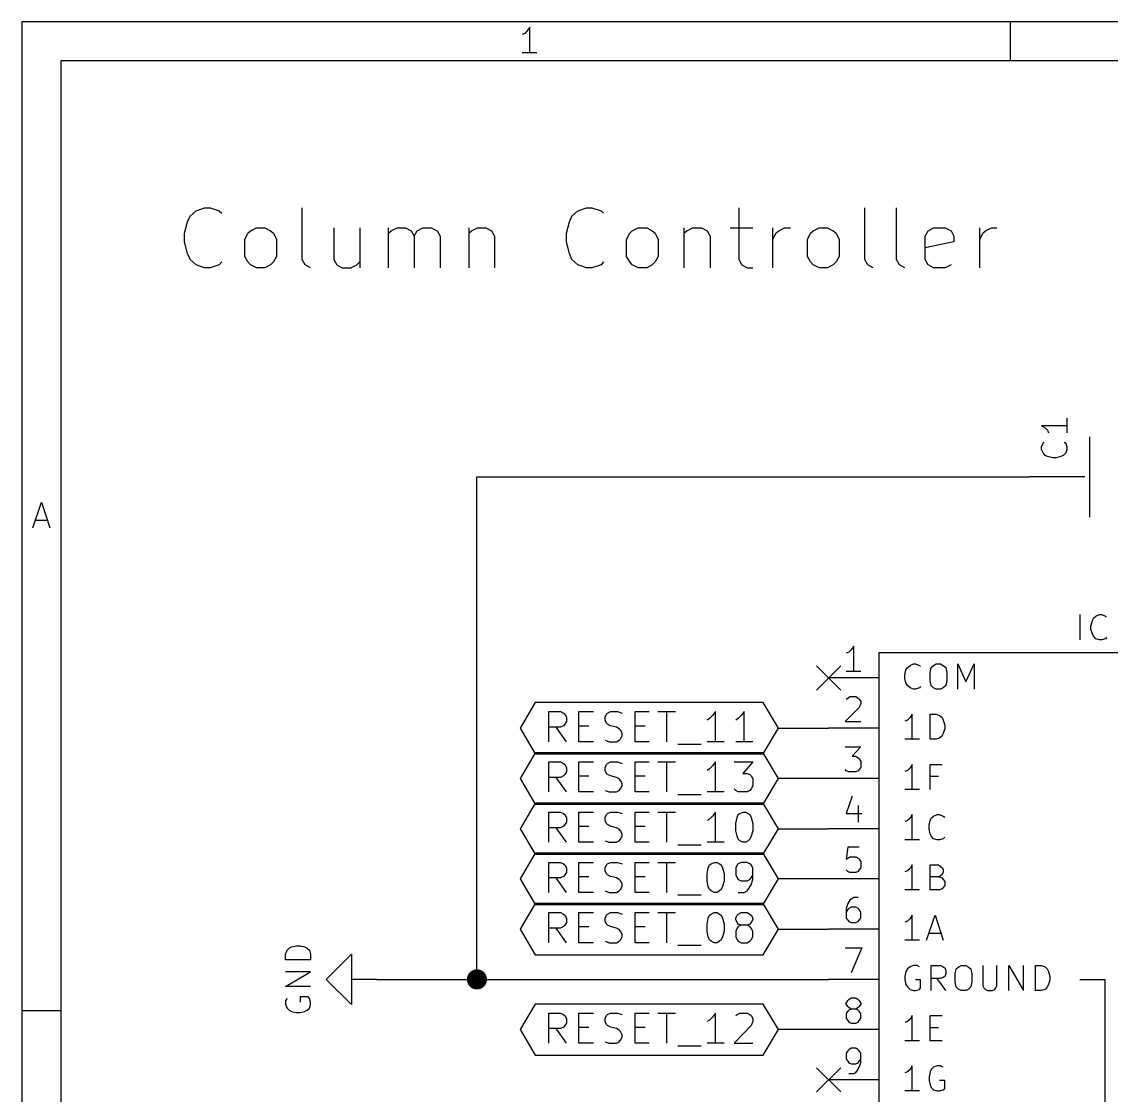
# Model space of a CAD drawing. Extents: x 10 to 287, y -200 to -10.
# Drawn here: x 10 to 65.1, y -64.3 to -10 of the extents above; entities that cross this region are included whole.
import ezdxf

# ---------------------------------------------------------------- set-up
doc = ezdxf.new("R2010")
doc.units = 0
doc.header["$MEASUREMENT"] = 0
for name, color, linetype in [('BLUE2', 5, 'CONTINUOUS'), ('BLUE3', 171, 'CONTINUOUS'), ('CYAN2', 4, 'CONTINUOUS'), ('GREEN2', 3, 'CONTINUOUS'), ('LYELLOW', 51, 'CONTINUOUS'), ('RED2', 1, 'CONTINUOUS')]:
    doc.layers.add(name, color=color, linetype=linetype)

msp = doc.modelspace()

# ---------------------------------------------------------------- linework, layer by layer
at = {"layer": 'BLUE2', "linetype": 'CONTINUOUS'}
for p, q in [((50.1904, -42.5704), (51.4096, -43.7896)), ((51.4096, -42.5704), (50.1904, -43.7896)), ((50.1904, -62.8904), (51.4096, -64.1096)), ((51.4096, -62.8904), (50.1904, -64.1096))]:
    msp.add_line(p, q, dxfattribs=at)
at = {"layer": 'BLUE3', "linetype": 'CONTINUOUS'}
for p, q in [((18.5166, -19.8374), (18.8214, -19.558)), ((18.8214, -19.558), (19.2532, -19.4056)), ((19.2532, -19.4056), (19.5326, -19.4056)), ((19.5326, -19.4056), (19.9898, -19.558)), ((19.9898, -19.558), (20.1168, -19.685)), ((24.1808, -22.0218), (24.1808, -19.4056)), ((37.8206, -19.8374), (38.1254, -19.558)), ((38.1254, -19.558), (38.5572, -19.4056)), ((38.5572, -19.4056), (38.8366, -19.4056)), ((38.8366, -19.4056), (39.2938, -19.558)), ((39.2938, -19.558), (39.4208, -19.685)), ((46.2534, -19.4056), (46.2534, -22.0218)), ((52.6288, -22.0218), (52.6288, -19.4056)), ((54.229, -22.0218), (54.229, -19.4056)), ((18.2372, -20.701), (18.3896, -20.1168)), ((18.3896, -20.1168), (18.5166, -19.8374)), ((37.5412, -20.701), (37.6936, -20.1168)), ((37.6936, -20.1168), (37.8206, -19.8374)), ((18.2372, -21.1328), (18.2372, -20.701)), ((21.2852, -21.0058), (21.4376, -20.701)), ((21.4376, -20.701), (21.5646, -20.574)), ((21.5646, -20.574), (21.8694, -20.4216)), ((21.8694, -20.4216), (22.3012, -20.4216)), ((22.3012, -20.4216), (22.5806, -20.574)), ((22.5806, -20.574), (22.733, -20.701)), ((22.733, -20.701), (22.8854, -21.0058)), ((25.781, -20.4216), (25.781, -22.0218)), ((27.1018, -20.4216), (27.1018, -22.4536)), ((28.5496, -22.4536), (28.5496, -20.4216)), ((28.5496, -20.701), (28.6766, -20.574)), ((28.6766, -20.574), (28.9814, -20.4216)), ((28.9814, -20.4216), (29.4132, -20.4216)), ((29.4132, -20.4216), (29.6926, -20.574)), ((29.6926, -20.574), (29.845, -20.8534)), ((29.845, -20.8534), (29.9974, -20.574)), ((29.845, -20.8534), (29.845, -22.4536)), ((29.9974, -20.574), (30.2768, -20.4216)), ((30.2768, -20.4216), (30.7086, -20.4216)), ((30.7086, -20.4216), (31.0134, -20.574)), ((31.0134, -20.574), (31.1658, -20.8534)), ((31.1658, -20.8534), (31.1658, -22.4536)), ((32.6136, -20.4216), (32.6136, -22.4536)), ((32.6136, -20.701), (32.7406, -20.574)), ((32.7406, -20.574), (33.0454, -20.4216)), ((33.0454, -20.4216), (33.4772, -20.4216)), ((33.4772, -20.4216), (33.7566, -20.574)), ((33.7566, -20.574), (33.909, -20.8534)), ((33.909, -20.8534), (33.909, -22.4536)), ((37.5412, -21.1328), (37.5412, -20.701)), ((40.5892, -21.0058), (40.7416, -20.701)), ((40.7416, -20.701), (40.8686, -20.574)), ((40.8686, -20.574), (41.1734, -20.4216)), ((41.1734, -20.4216), (41.6052, -20.4216)), ((41.6052, -20.4216), (41.8846, -20.574)), ((41.8846, -20.574), (42.037, -20.701)), ((42.037, -20.701), (42.1894, -21.0058)), ((43.4848, -20.4216), (43.4848, -22.4536)), ((43.4848, -20.701), (43.6372, -20.574)), ((43.6372, -20.574), (43.9166, -20.4216)), ((43.9166, -20.4216), (44.3738, -20.4216)), ((44.3738, -20.4216), (44.6532, -20.574)), ((44.6532, -20.574), (44.8056, -20.8534)), ((44.8056, -20.8534), (44.8056, -22.4536)), ((45.8216, -20.4216), (46.9646, -20.4216)), ((47.9806, -22.4536), (47.9806, -20.4216)), ((47.9806, -21.0058), (48.133, -20.701)), ((48.133, -20.701), (48.2854, -20.574)), ((48.2854, -20.574), (48.5648, -20.4216)), ((48.5648, -20.4216), (48.8696, -20.4216)), ((49.7332, -21.0058), (49.8856, -20.701)), ((49.8856, -20.701), (50.0126, -20.574)), ((50.0126, -20.574), (50.3174, -20.4216)), ((50.3174, -20.4216), (50.7492, -20.4216)), ((50.7492, -20.4216), (51.0286, -20.574)), ((51.0286, -20.574), (51.181, -20.701)), ((51.181, -20.701), (51.3334, -21.0058)), ((55.6768, -20.8534), (55.8292, -20.574)), ((55.6768, -22.0218), (55.6768, -20.8534)), ((55.8292, -20.574), (56.1086, -20.4216)), ((56.1086, -20.4216), (56.6928, -20.4216)), ((56.6928, -20.4216), (56.9976, -20.574)), ((56.9976, -20.574), (57.1246, -20.8534)), ((57.1246, -20.8534), (57.1246, -21.1328)), ((58.4454, -22.4536), (58.4454, -20.4216)), ((58.4454, -21.0058), (58.5978, -20.701)), ((58.5978, -20.701), (58.7248, -20.574)), ((58.7248, -20.574), (59.0296, -20.4216)), ((59.0296, -20.4216), (59.309, -20.4216)), ((18.3896, -21.717), (18.2372, -21.1328)), ((21.2852, -21.8694), (21.2852, -21.0058)), ((22.8854, -21.0058), (22.8854, -21.8694)), ((37.6936, -21.717), (37.5412, -21.1328)), ((40.5892, -21.8694), (40.5892, -21.0058)), ((42.1894, -21.0058), (42.1894, -21.8694)), ((49.7332, -21.8694), (49.7332, -21.0058)), ((51.3334, -21.0058), (51.3334, -21.8694)), ((57.1246, -21.1328), (55.6768, -21.4376)), ((18.5166, -22.0218), (18.3896, -21.717)), ((18.8214, -22.3012), (18.5166, -22.0218)), ((21.4376, -22.1488), (21.2852, -21.8694)), ((22.8854, -21.8694), (22.733, -22.1488)), ((24.3332, -22.3012), (24.1808, -22.0218)), ((25.781, -22.0218), (25.9334, -22.3012)), ((37.8206, -22.0218), (37.6936, -21.717)), ((38.1254, -22.3012), (37.8206, -22.0218)), ((40.7416, -22.1488), (40.5892, -21.8694)), ((42.1894, -21.8694), (42.037, -22.1488)), ((46.2534, -22.0218), (46.4058, -22.3012)), ((49.8856, -22.1488), (49.7332, -21.8694)), ((51.3334, -21.8694), (51.181, -22.1488)), ((52.7812, -22.3012), (52.6288, -22.0218)), ((54.3814, -22.3012), (54.229, -22.0218)), ((55.8292, -22.3012), (55.6768, -22.0218)), ((19.2532, -22.4536), (18.8214, -22.3012)), ((19.5326, -22.4536), (19.2532, -22.4536)), ((19.9898, -22.3012), (19.5326, -22.4536)), ((20.1168, -22.1488), (19.9898, -22.3012)), ((21.5646, -22.3012), (21.4376, -22.1488)), ((21.8694, -22.4536), (21.5646, -22.3012)), ((22.3012, -22.4536), (21.8694, -22.4536)), ((22.5806, -22.3012), (22.3012, -22.4536)), ((22.733, -22.1488), (22.5806, -22.3012)), ((24.6126, -22.4536), (24.3332, -22.3012)), ((25.9334, -22.3012), (26.2128, -22.4536)), ((26.2128, -22.4536), (26.6446, -22.4536)), ((26.6446, -22.4536), (26.9494, -22.3012)), ((26.9494, -22.3012), (27.1018, -22.1488)), ((38.5572, -22.4536), (38.1254, -22.3012)), ((38.8366, -22.4536), (38.5572, -22.4536)), ((39.2938, -22.3012), (38.8366, -22.4536)), ((39.4208, -22.1488), (39.2938, -22.3012)), ((40.8686, -22.3012), (40.7416, -22.1488)), ((41.1734, -22.4536), (40.8686, -22.3012)), ((41.6052, -22.4536), (41.1734, -22.4536)), ((41.8846, -22.3012), (41.6052, -22.4536)), ((42.037, -22.1488), (41.8846, -22.3012)), ((46.4058, -22.3012), (46.6852, -22.4536)), ((46.6852, -22.4536), (46.9646, -22.4536)), ((50.0126, -22.3012), (49.8856, -22.1488)), ((50.3174, -22.4536), (50.0126, -22.3012)), ((50.7492, -22.4536), (50.3174, -22.4536)), ((51.0286, -22.3012), (50.7492, -22.4536)), ((51.181, -22.1488), (51.0286, -22.3012)), ((53.0606, -22.4536), (52.7812, -22.3012)), ((54.6608, -22.4536), (54.3814, -22.3012)), ((56.1086, -22.4536), (55.8292, -22.3012)), ((56.6928, -22.4536), (56.1086, -22.4536)), ((56.9976, -22.3012), (56.6928, -22.4536))]:
    msp.add_line(p, q, dxfattribs=at)
at = {"layer": 'CYAN2', "linetype": 'CONTINUOUS'}
for p, q in [((62.8396, -30.0482), (62.8396, -30.7848)), ((62.8396, -30.4292), (61.5696, -30.4292)), ((61.5696, -30.4292), (61.7474, -30.5308)), ((61.7474, -30.5308), (61.8744, -30.6578)), ((61.8744, -30.6578), (61.9252, -30.7848)), ((61.5696, -31.496), (61.6458, -31.3182)), ((61.6458, -31.3182), (61.6966, -31.2674)), ((62.7126, -31.2674), (62.7888, -31.3182)), ((62.7888, -31.3182), (62.8396, -31.496)), ((61.5696, -31.623), (61.5696, -31.496)), ((61.6458, -31.8008), (61.5696, -31.623)), ((61.7474, -31.9278), (61.6458, -31.8008)), ((61.8744, -31.9786), (61.7474, -31.9278)), ((62.6618, -31.9278), (62.5348, -31.9786)), ((62.7888, -31.8008), (62.6618, -31.9278)), ((62.8396, -31.623), (62.7888, -31.8008)), ((62.8396, -31.496), (62.8396, -31.623)), ((62.1284, -32.0548), (61.8744, -31.9786)), ((62.3062, -32.0548), (62.1284, -32.0548)), ((62.5348, -31.9786), (62.3062, -32.0548)), ((63.5254, -41.2496), (63.5254, -39.9796)), ((64.135, -40.2844), (64.1858, -40.1574)), ((64.1858, -40.1574), (64.3128, -40.0558)), ((64.3128, -40.0558), (64.4906, -39.9796)), ((64.4906, -39.9796), (64.6176, -39.9796)), ((64.6176, -39.9796), (64.7954, -40.0558)), ((64.7954, -40.0558), (64.8462, -40.1066)), ((64.0588, -40.5384), (64.135, -40.2844)), ((64.0588, -40.7162), (64.0588, -40.5384)), ((64.135, -40.9448), (64.0588, -40.7162)), ((64.1858, -41.0718), (64.135, -40.9448)), ((64.3128, -41.1988), (64.1858, -41.0718)), ((64.4906, -41.2496), (64.3128, -41.1988)), ((64.6176, -41.2496), (64.4906, -41.2496)), ((64.7954, -41.1988), (64.6176, -41.2496)), ((64.8462, -41.1226), (64.7954, -41.1988)), ((54.6608, -43.0276), (54.7116, -42.7736)), ((54.7116, -42.7736), (54.7878, -42.6466)), ((54.7878, -42.6466), (54.9148, -42.545)), ((54.9148, -42.545), (55.0926, -42.4688)), ((55.0926, -42.4688), (55.1942, -42.4688)), ((55.1942, -42.4688), (55.3974, -42.545)), ((55.3974, -42.545), (55.4482, -42.5958)), ((55.9308, -42.9006), (55.9816, -42.6466)), ((55.9308, -43.307), (55.9308, -42.9006)), ((55.9816, -42.6466), (56.1086, -42.545)), ((56.1086, -42.545), (56.2356, -42.4688)), ((56.2356, -42.4688), (56.4642, -42.4688)), ((56.4642, -42.4688), (56.5912, -42.545)), ((56.5912, -42.545), (56.7182, -42.6466)), ((56.7182, -42.6466), (56.769, -42.9006)), ((56.769, -42.9006), (56.769, -43.307)), ((57.3278, -43.7388), (57.3278, -42.4688)), ((57.3278, -42.4688), (57.7342, -43.3832)), ((57.7342, -43.3832), (58.166, -42.4688)), ((58.166, -42.4688), (58.166, -43.7388)), ((54.6608, -43.2054), (54.6608, -43.0276)), ((54.7116, -43.434), (54.6608, -43.2054)), ((54.7878, -43.561), (54.7116, -43.434)), ((55.9816, -43.561), (55.9308, -43.307)), ((56.769, -43.307), (56.7182, -43.561)), ((54.9148, -43.688), (54.7878, -43.561)), ((55.0926, -43.7388), (54.9148, -43.688)), ((55.1942, -43.7388), (55.0926, -43.7388)), ((55.3974, -43.688), (55.1942, -43.7388)), ((55.4482, -43.6118), (55.3974, -43.688)), ((56.1086, -43.688), (55.9816, -43.561)), ((56.2356, -43.7388), (56.1086, -43.688)), ((56.4642, -43.7388), (56.2356, -43.7388)), ((56.5912, -43.688), (56.4642, -43.7388)), ((56.7182, -43.561), (56.5912, -43.688)), ((55.0164, -45.0088), (54.9148, -45.1866)), ((55.0164, -46.2788), (55.0164, -45.0088)), ((55.9308, -46.2788), (55.9308, -45.0088)), ((55.9308, -45.0088), (56.2356, -45.0088)), ((56.2356, -45.0088), (56.4134, -45.085)), ((56.4134, -45.085), (56.5404, -45.1866)), ((54.7878, -45.3136), (54.6608, -45.3644)), ((54.9148, -45.1866), (54.7878, -45.3136)), ((56.5404, -45.1866), (56.5912, -45.3136)), ((56.5912, -45.3136), (56.6674, -45.5676)), ((56.6674, -45.5676), (56.6674, -45.7454)), ((56.4134, -46.228), (56.2356, -46.2788)), ((56.5404, -46.101), (56.4134, -46.228)), ((56.5912, -45.974), (56.5404, -46.101)), ((56.6674, -45.7454), (56.5912, -45.974)), ((55.3974, -46.2788), (54.6608, -46.2788)), ((56.2356, -46.2788), (55.9308, -46.2788)), ((54.7878, -47.8536), (54.6608, -47.9044)), ((54.9148, -47.7266), (54.7878, -47.8536)), ((55.0164, -47.5488), (54.9148, -47.7266)), ((55.0164, -48.8188), (55.0164, -47.5488)), ((55.9308, -48.8188), (55.9308, -47.5488)), ((55.9308, -47.5488), (56.5404, -47.5488)), ((56.3626, -48.1584), (55.9308, -48.1584)), ((55.3974, -48.8188), (54.6608, -48.8188)), ((55.0164, -50.0888), (54.9148, -50.2666)), ((55.0164, -51.3588), (55.0164, -50.0888)), ((56.1086, -50.165), (56.2864, -50.0888)), ((56.2864, -50.0888), (56.4134, -50.0888)), ((56.4134, -50.0888), (56.5912, -50.165)), ((54.7878, -50.3936), (54.6608, -50.4444)), ((54.9148, -50.2666), (54.7878, -50.3936)), ((55.88, -50.6476), (55.9308, -50.3936)), ((55.88, -50.8254), (55.88, -50.6476)), ((55.9308, -50.3936), (55.9816, -50.2666)), ((55.9816, -50.2666), (56.1086, -50.165)), ((56.5912, -50.165), (56.6674, -50.2158)), ((55.9308, -51.054), (55.88, -50.8254)), ((55.9816, -51.181), (55.9308, -51.054)), ((56.1086, -51.308), (55.9816, -51.181)), ((55.3974, -51.3588), (54.6608, -51.3588)), ((56.2864, -51.3588), (56.1086, -51.308)), ((56.4134, -51.3588), (56.2864, -51.3588)), ((56.5912, -51.308), (56.4134, -51.3588)), ((56.6674, -51.2318), (56.5912, -51.308)), ((54.9148, -52.8066), (54.7878, -52.9336)), ((55.0164, -52.6288), (54.9148, -52.8066)), ((55.0164, -53.8988), (55.0164, -52.6288)), ((55.9308, -53.8988), (55.9308, -52.6288)), ((55.9308, -52.6288), (56.3626, -52.6288)), ((56.3626, -52.6288), (56.4642, -52.705)), ((56.4642, -52.705), (56.5404, -52.7558)), ((56.5404, -52.7558), (56.5912, -52.8828)), ((54.7878, -52.9336), (54.6608, -52.9844)), ((56.3626, -53.2384), (55.9308, -53.2384)), ((56.4642, -53.1876), (56.3626, -53.2384)), ((56.3626, -53.2384), (56.5404, -53.2892)), ((56.5404, -53.1114), (56.4642, -53.1876)), ((56.5912, -52.9844), (56.5404, -53.1114)), ((56.5404, -53.2892), (56.5912, -53.3654)), ((56.5912, -52.8828), (56.5912, -52.9844)), ((56.5912, -53.3654), (56.6674, -53.467)), ((55.3974, -53.8988), (54.6608, -53.8988)), ((56.4134, -53.8988), (55.9308, -53.8988)), ((56.5404, -53.848), (56.4134, -53.8988)), ((56.5912, -53.7718), (56.5404, -53.848)), ((56.6674, -53.6702), (56.5912, -53.7718)), ((56.6674, -53.467), (56.6674, -53.6702)), ((54.7878, -55.4736), (54.6608, -55.5244)), ((54.9148, -55.3466), (54.7878, -55.4736)), ((55.0164, -55.1688), (54.9148, -55.3466)), ((55.0164, -56.4388), (55.0164, -55.1688)), ((55.753, -56.4388), (56.1848, -55.1688)), ((56.1848, -55.1688), (56.5912, -56.4388)), ((55.88, -56.0832), (56.4642, -56.0832)), ((23.6474, -56.769), (23.9014, -56.7182)), ((23.9014, -56.7182), (24.0792, -56.7182)), ((24.0792, -56.7182), (24.3078, -56.769)), ((55.3974, -56.4388), (54.6608, -56.4388)), ((23.3426, -57.15), (23.4188, -56.9468)), ((23.3426, -57.4294), (23.3426, -57.15)), ((23.4188, -56.9468), (23.5204, -56.8452)), ((23.5204, -56.8452), (23.6474, -56.769)), ((24.3078, -56.769), (24.4348, -56.8452)), ((24.4348, -56.8452), (24.5618, -56.9468)), ((24.5618, -56.9468), (24.6126, -57.15)), ((24.6126, -57.15), (24.6126, -57.4294)), ((24.6126, -57.4294), (23.3426, -57.4294)), ((54.9148, -57.785), (54.7878, -57.8866)), ((55.0926, -57.7088), (54.9148, -57.785)), ((55.2704, -57.7088), (55.0926, -57.7088)), ((55.3974, -57.785), (55.2704, -57.7088)), ((55.9816, -58.9788), (55.9816, -57.7088)), ((55.9816, -57.7088), (56.4642, -57.7088)), ((56.4642, -57.7088), (56.5912, -57.785)), ((56.5912, -57.785), (56.6674, -57.8358)), ((57.2516, -57.8866), (57.3786, -57.785)), ((57.3786, -57.785), (57.5056, -57.7088)), ((57.5056, -57.7088), (57.7342, -57.7088)), ((57.7342, -57.7088), (57.8612, -57.785)), ((57.8612, -57.785), (57.9882, -57.8866)), ((58.5978, -57.7088), (58.5978, -58.7502)), ((59.309, -58.7502), (59.309, -57.7088)), ((59.9186, -58.9788), (59.9186, -57.7088)), ((59.9186, -57.7088), (60.6552, -58.9788)), ((60.6552, -58.9788), (60.6552, -57.7088)), ((61.2648, -58.9788), (61.2648, -57.7088)), ((61.2648, -57.7088), (61.5442, -57.7088)), ((61.5442, -57.7088), (61.7474, -57.785)), ((61.7474, -57.785), (61.849, -57.8866)), ((23.3426, -58.7756), (24.6126, -58.039)), ((24.6126, -58.039), (23.3426, -58.039)), ((54.7116, -58.0136), (54.6608, -58.2676)), ((54.6608, -58.2676), (54.6608, -58.4454)), ((54.7878, -57.8866), (54.7116, -58.0136)), ((56.4642, -58.3692), (55.9816, -58.3692)), ((56.7182, -58.9788), (56.2864, -58.3692)), ((56.5912, -58.3184), (56.4642, -58.3692)), ((56.6674, -58.2676), (56.5912, -58.3184)), ((56.6674, -57.8358), (56.7182, -57.9628)), ((56.7182, -58.1406), (56.6674, -58.2676)), ((56.7182, -57.9628), (56.7182, -58.1406)), ((57.2008, -58.1406), (57.2516, -57.8866)), ((57.2008, -58.547), (57.2008, -58.1406)), ((57.9882, -57.8866), (58.039, -58.1406)), ((58.039, -58.1406), (58.039, -58.547)), ((61.849, -57.8866), (61.9252, -58.0136)), ((61.9252, -58.0136), (61.976, -58.2676)), ((61.976, -58.2676), (61.976, -58.4454)), ((24.6126, -58.7756), (23.3426, -58.7756)), ((54.6608, -58.4454), (54.7116, -58.674)), ((54.7116, -58.674), (54.7878, -58.801)), ((54.7878, -58.801), (54.9148, -58.928)), ((54.9148, -58.928), (55.0926, -58.9788)), ((55.4482, -58.4454), (55.1942, -58.4454)), ((55.1942, -58.9788), (55.3974, -58.928)), ((55.3974, -58.928), (55.4482, -58.8518)), ((55.4482, -58.8518), (55.4482, -58.4454)), ((57.2516, -58.801), (57.2008, -58.547)), ((57.3786, -58.928), (57.2516, -58.801)), ((57.5056, -58.9788), (57.3786, -58.928)), ((57.8612, -58.928), (57.7342, -58.9788)), ((57.9882, -58.801), (57.8612, -58.928)), ((58.039, -58.547), (57.9882, -58.801)), ((58.5978, -58.7502), (58.6486, -58.8518)), ((58.6486, -58.8518), (58.7248, -58.928)), ((58.7248, -58.928), (58.8264, -58.9788)), ((59.0804, -58.9788), (59.2074, -58.928)), ((59.2074, -58.928), (59.2582, -58.8518)), ((59.2582, -58.8518), (59.309, -58.7502)), ((61.7474, -58.928), (61.5442, -58.9788)), ((61.849, -58.801), (61.7474, -58.928)), ((61.9252, -58.674), (61.849, -58.801)), ((61.976, -58.4454), (61.9252, -58.674)), ((23.4188, -59.3852), (23.3426, -59.4868)), ((24.4856, -59.309), (24.0792, -59.309)), ((24.0792, -59.309), (24.0792, -59.563)), ((24.5618, -59.3852), (24.4856, -59.309)), ((24.6126, -59.563), (24.5618, -59.3852)), ((55.0926, -58.9788), (55.1942, -58.9788)), ((57.7342, -58.9788), (57.5056, -58.9788)), ((58.8264, -58.9788), (59.0804, -58.9788)), ((61.5442, -58.9788), (61.2648, -58.9788)), ((23.3426, -59.4868), (23.3426, -59.69)), ((23.3426, -59.69), (23.4188, -59.8678)), ((23.4188, -59.8678), (23.5204, -59.9694)), ((23.5204, -59.9694), (23.6474, -60.0456)), ((24.3078, -60.0456), (24.4348, -59.9694)), ((24.4348, -59.9694), (24.5618, -59.8678)), ((24.5618, -59.8678), (24.6126, -59.69)), ((24.6126, -59.69), (24.6126, -59.563)), ((23.6474, -60.0456), (23.9014, -60.0964)), ((23.9014, -60.0964), (24.0792, -60.0964)), ((24.0792, -60.0964), (24.3078, -60.0456)), ((54.7878, -60.5536), (54.6608, -60.6044)), ((54.9148, -60.4266), (54.7878, -60.5536)), ((55.0164, -60.2488), (54.9148, -60.4266)), ((55.0164, -61.5188), (55.0164, -60.2488)), ((55.9308, -61.5188), (55.9308, -60.2488)), ((55.9308, -60.2488), (56.5404, -60.2488)), ((55.9308, -60.8584), (56.3626, -60.8584)), ((55.3974, -61.5188), (54.6608, -61.5188)), ((56.5404, -61.5188), (55.9308, -61.5188)), ((55.0164, -62.7888), (54.9148, -62.9666)), ((55.0164, -64.0588), (55.0164, -62.7888)), ((56.2864, -62.7888), (56.1086, -62.865)), ((56.4642, -62.7888), (56.2864, -62.7888)), ((56.5912, -62.865), (56.4642, -62.7888)), ((54.7878, -63.0936), (54.6608, -63.1444)), ((54.9148, -62.9666), (54.7878, -63.0936)), ((55.9308, -63.0936), (55.88, -63.3476)), ((55.9816, -62.9666), (55.9308, -63.0936)), ((56.1086, -62.865), (55.9816, -62.9666)), ((55.88, -63.3476), (55.88, -63.5254)), ((55.88, -63.5254), (55.9308, -63.754)), ((55.9308, -63.754), (55.9816, -63.881)), ((55.9816, -63.881), (56.1086, -64.008)), ((56.6674, -63.5254), (56.4134, -63.5254)), ((56.6674, -63.9318), (56.6674, -63.5254)), ((55.3974, -64.0588), (54.6608, -64.0588)), ((56.1086, -64.008), (56.2864, -64.0588)), ((56.2864, -64.0588), (56.4134, -64.0588)), ((56.4134, -64.0588), (56.5912, -64.008)), ((56.5912, -64.008), (56.6674, -63.9318))]:
    msp.add_line(p, q, dxfattribs=at)
at = {"layer": 'GREEN2', "linetype": 'CONTINUOUS'}
for p, q in [((33.02, -58.42), (33.02, -33.02)), ((33.02, -33.02), (60.96, -33.02)), ((48.26, -45.72), (50.8, -45.72)), ((50.8, -48.26), (48.26, -48.26)), ((48.26, -50.8), (50.8, -50.8)), ((50.8, -53.34), (48.26, -53.34)), ((48.26, -55.88), (50.8, -55.88)), ((27.94, -58.42), (33.02, -58.42)), ((33.02, -58.42), (50.8, -58.42)), ((50.8, -60.96), (48.26, -60.96))]:
    msp.add_line(p, q, dxfattribs=at)
at = {"layer": 'GREEN2', "const_width": 0.508}
msp.add_lwpolyline([(32.766, -58.42, 1), (33.274, -58.42, 1)], format="xyb", close=True, dxfattribs=at)
at = {"layer": 'LYELLOW', "linetype": 'CONTINUOUS'}
for p, q in [((53.34, -41.91), (53.34, -92.71)), ((76.2, -41.91), (53.34, -41.91))]:
    msp.add_line(p, q, dxfattribs=at)
at = {"layer": 'RED2', "linetype": 'CONTINUOUS'}
for p, q in [((10.0076, -10.0076), (10.0076, -200)), ((286.995, -10.0076), (10.0076, -10.0076)), ((35.56, -10.4648), (35.433, -10.5918)), ((35.687, -10.287), (35.56, -10.4648)), ((35.687, -11.5824), (35.687, -10.287)), ((59.9948, -11.9888), (59.9948, -10.0076)), ((35.433, -10.5918), (35.306, -10.6426)), ((11.9888, -11.9888), (11.9888, -198.018)), ((285.013, -11.9888), (11.9888, -11.9888)), ((36.0426, -11.5824), (35.306, -11.5824)), ((64.008, -35.052), (64.008, -30.988)), ((63.754, -33.02), (60.96, -33.02)), ((10.5664, -35.5854), (10.9982, -34.29)), ((10.9982, -34.29), (11.43, -35.5854)), ((10.668, -35.2044), (11.303, -35.2044)), ((51.943, -41.7576), (51.816, -41.8846)), ((52.07, -41.5798), (51.943, -41.7576)), ((52.07, -42.8498), (52.07, -41.5798)), ((51.816, -41.8846), (51.689, -41.9354)), ((53.34, -41.91), (53.34, -92.71)), ((76.2, -41.91), (53.34, -41.91)), ((52.4256, -42.8498), (51.689, -42.8498)), ((53.34, -43.18), (50.8, -43.18)), ((35.9664, -44.4246), (35.2044, -45.72)), ((47.498, -44.4246), (35.9664, -44.4246)), ((48.26, -45.72), (47.498, -44.4246)), ((51.689, -44.2468), (51.7652, -44.196)), ((51.7652, -44.196), (51.8668, -44.1198)), ((51.8668, -44.1198), (52.1716, -44.1198)), ((52.1716, -44.1198), (52.2986, -44.196)), ((52.2986, -44.196), (52.3494, -44.2468)), ((52.3494, -44.2468), (52.4256, -44.3738)), ((52.4256, -44.4754), (52.3494, -44.6786)), ((52.4256, -44.3738), (52.4256, -44.4754)), ((36.6522, -46.4058), (36.6522, -44.8818)), ((36.6522, -44.8818), (37.2364, -44.8818)), ((37.2364, -44.8818), (37.3888, -44.958)), ((37.3888, -44.958), (37.465, -45.0088)), ((37.465, -45.0088), (37.5412, -45.1612)), ((37.5412, -45.1612), (37.5412, -45.3898)), ((38.1762, -46.4058), (38.1762, -44.8818)), ((38.1762, -44.8818), (38.9128, -44.8818)), ((39.497, -45.1612), (39.5732, -45.0088)), ((39.497, -45.3136), (39.497, -45.1612)), ((39.5732, -45.0088), (39.624, -44.958)), ((39.624, -44.958), (39.7764, -44.8818)), ((39.7764, -44.8818), (40.132, -44.8818)), ((40.132, -44.8818), (40.3606, -44.958)), ((41.021, -46.4058), (41.021, -44.8818)), ((41.021, -44.8818), (41.7322, -44.8818)), ((42.164, -44.8818), (43.053, -44.8818)), ((42.6212, -46.4058), (42.6212, -44.8818)), ((44.9326, -45.085), (44.7802, -45.2374)), ((45.085, -44.8818), (44.9326, -45.085)), ((45.085, -46.4058), (45.085, -44.8818)), ((46.3804, -45.085), (46.228, -45.2374)), ((46.5328, -44.8818), (46.3804, -45.085)), ((46.5328, -46.4058), (46.5328, -44.8818)), ((52.3494, -44.6786), (51.6382, -45.3898)), ((37.2364, -45.6692), (36.6522, -45.6692)), ((37.5412, -46.4058), (37.0332, -45.6692)), ((37.3888, -45.593), (37.2364, -45.6692)), ((37.465, -45.5168), (37.3888, -45.593)), ((37.5412, -45.3898), (37.465, -45.5168)), ((38.1762, -45.593), (38.6842, -45.593)), ((39.5732, -45.466), (39.497, -45.3136)), ((39.624, -45.5168), (39.5732, -45.466)), ((39.7764, -45.593), (39.624, -45.5168)), ((40.0812, -45.6692), (39.7764, -45.593)), ((40.2082, -45.7454), (40.0812, -45.6692)), ((41.021, -45.593), (41.529, -45.593)), ((44.7802, -45.2374), (44.6532, -45.3136)), ((46.228, -45.2374), (46.101, -45.3136)), ((51.6382, -45.3898), (52.4256, -45.3898)), ((35.2044, -45.72), (35.9664, -47.0154)), ((40.2844, -45.8216), (40.2082, -45.7454)), ((40.2082, -46.3296), (40.2844, -46.2534)), ((40.3606, -45.974), (40.2844, -45.8216)), ((40.2844, -46.2534), (40.3606, -46.101)), ((40.3606, -46.101), (40.3606, -45.974)), ((47.498, -47.0154), (48.26, -45.72)), ((53.34, -45.72), (50.8, -45.72)), ((38.9128, -46.4058), (38.1762, -46.4058)), ((39.497, -46.3296), (39.7002, -46.4058)), ((39.7002, -46.4058), (40.0812, -46.4058)), ((40.0812, -46.4058), (40.2082, -46.3296)), ((41.7322, -46.4058), (41.021, -46.4058)), ((43.18, -46.5328), (44.3484, -46.5328)), ((45.5168, -46.4058), (44.6532, -46.4058)), ((46.9646, -46.4058), (46.101, -46.4058)), ((51.6382, -46.6598), (52.4256, -46.6598)), ((52.4256, -46.6598), (51.9938, -47.1424)), ((35.9664, -46.9646), (35.2044, -48.26)), ((47.498, -46.9646), (35.9664, -46.9646)), ((35.9664, -47.0154), (47.498, -47.0154)), ((48.26, -48.26), (47.498, -46.9646)), ((51.9938, -47.1424), (52.1716, -47.1424)), ((52.1716, -47.1424), (52.2986, -47.2186)), ((52.2986, -47.2186), (52.3494, -47.2694)), ((52.3494, -47.2694), (52.4256, -47.3964)), ((36.6522, -48.9458), (36.6522, -47.4218)), ((36.6522, -47.4218), (37.2364, -47.4218)), ((37.2364, -47.4218), (37.3888, -47.498)), ((37.3888, -47.498), (37.465, -47.5488)), ((37.465, -47.5488), (37.5412, -47.7012)), ((37.5412, -47.7012), (37.5412, -47.9298)), ((38.1762, -48.9458), (38.1762, -47.4218)), ((38.1762, -47.4218), (38.9128, -47.4218)), ((39.497, -47.7012), (39.5732, -47.5488)), ((39.497, -47.8536), (39.497, -47.7012)), ((39.5732, -48.006), (39.497, -47.8536)), ((39.5732, -47.5488), (39.624, -47.498)), ((39.624, -47.498), (39.7764, -47.4218)), ((39.7764, -47.4218), (40.132, -47.4218)), ((40.132, -47.4218), (40.3606, -47.498)), ((41.021, -48.9458), (41.021, -47.4218)), ((41.021, -47.4218), (41.7322, -47.4218)), ((42.164, -47.4218), (43.053, -47.4218)), ((42.6212, -48.9458), (42.6212, -47.4218)), ((44.7802, -47.7774), (44.6532, -47.8536)), ((44.9326, -47.625), (44.7802, -47.7774)), ((45.085, -47.4218), (44.9326, -47.625)), ((45.085, -48.9458), (45.085, -47.4218)), ((46.0248, -47.4218), (46.9646, -47.4218)), ((46.9646, -47.4218), (46.4566, -48.006)), ((51.689, -47.879), (51.6382, -47.8028)), ((51.816, -47.9298), (51.689, -47.879)), ((52.2986, -47.879), (52.1716, -47.9298)), ((52.3494, -47.8028), (52.2986, -47.879)), ((52.4256, -47.7012), (52.3494, -47.8028)), ((52.4256, -47.3964), (52.4256, -47.7012)), ((35.2044, -48.26), (35.9664, -49.5554)), ((37.2364, -48.2092), (36.6522, -48.2092)), ((37.5412, -48.9458), (37.0332, -48.2092)), ((37.3888, -48.133), (37.2364, -48.2092)), ((37.465, -48.0568), (37.3888, -48.133)), ((37.5412, -47.9298), (37.465, -48.0568)), ((38.1762, -48.133), (38.6842, -48.133)), ((39.624, -48.0568), (39.5732, -48.006)), ((39.7764, -48.133), (39.624, -48.0568)), ((40.0812, -48.2092), (39.7764, -48.133)), ((40.2082, -48.2854), (40.0812, -48.2092)), ((40.2844, -48.3616), (40.2082, -48.2854)), ((40.3606, -48.514), (40.2844, -48.3616)), ((41.021, -48.133), (41.529, -48.133)), ((46.4566, -48.006), (46.6852, -48.006)), ((46.6852, -48.006), (46.8122, -48.0568)), ((46.8122, -48.0568), (46.8884, -48.133)), ((46.8884, -48.133), (46.9646, -48.2854)), ((46.9646, -48.2854), (46.9646, -48.641)), ((47.498, -49.5554), (48.26, -48.26)), ((53.34, -48.26), (50.8, -48.26)), ((52.1716, -47.9298), (51.816, -47.9298)), ((38.9128, -48.9458), (38.1762, -48.9458)), ((39.497, -48.8696), (39.7002, -48.9458)), ((39.7002, -48.9458), (40.0812, -48.9458)), ((40.0812, -48.9458), (40.2082, -48.8696)), ((40.2082, -48.8696), (40.2844, -48.7934)), ((40.2844, -48.7934), (40.3606, -48.641)), ((40.3606, -48.641), (40.3606, -48.514)), ((41.7322, -48.9458), (41.021, -48.9458)), ((45.5168, -48.9458), (44.6532, -48.9458)), ((46.101, -48.8696), (46.0248, -48.7934)), ((46.228, -48.9458), (46.101, -48.8696)), ((46.6852, -48.9458), (46.228, -48.9458)), ((46.8122, -48.8696), (46.6852, -48.9458)), ((46.8884, -48.7934), (46.8122, -48.8696)), ((46.9646, -48.641), (46.8884, -48.7934)), ((35.9664, -49.5046), (35.2044, -50.8)), ((47.498, -49.5046), (35.9664, -49.5046)), ((35.9664, -49.5554), (47.498, -49.5554)), ((43.18, -49.0728), (44.3484, -49.0728)), ((48.26, -50.8), (47.498, -49.5046)), ((51.9938, -49.149), (51.689, -50.038)), ((36.6522, -51.4858), (36.6522, -49.9618)), ((36.6522, -49.9618), (37.2364, -49.9618)), ((37.2364, -49.9618), (37.3888, -50.038)), ((37.3888, -50.038), (37.465, -50.0888)), ((37.465, -50.0888), (37.5412, -50.2412)), ((38.1762, -51.4858), (38.1762, -49.9618)), ((38.1762, -49.9618), (38.9128, -49.9618)), ((39.497, -50.2412), (39.5732, -50.0888)), ((39.5732, -50.0888), (39.624, -50.038)), ((39.624, -50.038), (39.7764, -49.9618)), ((39.7764, -49.9618), (40.132, -49.9618)), ((40.132, -49.9618), (40.3606, -50.038)), ((41.021, -51.4858), (41.021, -49.9618)), ((41.021, -49.9618), (41.7322, -49.9618)), ((42.164, -49.9618), (43.053, -49.9618)), ((42.6212, -51.4858), (42.6212, -49.9618)), ((45.085, -49.9618), (44.9326, -50.165)), ((45.085, -51.4858), (45.085, -49.9618)), ((46.1772, -50.2412), (46.228, -50.0888)), ((46.228, -50.0888), (46.3042, -50.038)), ((46.3042, -50.038), (46.4566, -49.9618)), ((46.4566, -49.9618), (46.609, -49.9618)), ((46.609, -49.9618), (46.736, -50.038)), ((46.736, -50.038), (46.8122, -50.0888)), ((46.8122, -50.0888), (46.8884, -50.2412)), ((51.689, -50.038), (52.4764, -50.038)), ((52.2986, -49.6316), (52.2986, -50.4698)), ((37.3888, -50.673), (37.2364, -50.7492)), ((37.465, -50.5968), (37.3888, -50.673)), ((37.5412, -50.4698), (37.465, -50.5968)), ((37.5412, -50.2412), (37.5412, -50.4698)), ((38.1762, -50.673), (38.6842, -50.673)), ((39.497, -50.3936), (39.497, -50.2412)), ((39.5732, -50.546), (39.497, -50.3936)), ((39.624, -50.5968), (39.5732, -50.546)), ((39.7764, -50.673), (39.624, -50.5968)), ((40.0812, -50.7492), (39.7764, -50.673)), ((41.021, -50.673), (41.529, -50.673)), ((44.7802, -50.3174), (44.6532, -50.3936)), ((44.9326, -50.165), (44.7802, -50.3174)), ((46.101, -50.546), (46.1772, -50.2412)), ((46.101, -50.9016), (46.101, -50.546)), ((46.8884, -50.2412), (46.9646, -50.546)), ((46.9646, -50.546), (46.9646, -50.9016)), ((35.2044, -50.8), (35.9664, -52.0954)), ((37.2364, -50.7492), (36.6522, -50.7492)), ((37.5412, -51.4858), (37.0332, -50.7492)), ((40.2082, -50.8254), (40.0812, -50.7492)), ((40.2844, -50.9016), (40.2082, -50.8254)), ((40.3606, -51.054), (40.2844, -50.9016)), ((40.2844, -51.3334), (40.3606, -51.181)), ((40.3606, -51.181), (40.3606, -51.054)), ((46.1772, -51.181), (46.101, -50.9016)), ((46.228, -51.3334), (46.1772, -51.181)), ((46.8884, -51.181), (46.8122, -51.3334)), ((46.9646, -50.9016), (46.8884, -51.181)), ((47.498, -52.0954), (48.26, -50.8)), ((53.34, -50.8), (50.8, -50.8)), ((38.9128, -51.4858), (38.1762, -51.4858)), ((39.497, -51.4096), (39.7002, -51.4858)), ((39.7002, -51.4858), (40.0812, -51.4858)), ((40.0812, -51.4858), (40.2082, -51.4096)), ((40.2082, -51.4096), (40.2844, -51.3334)), ((41.7322, -51.4858), (41.021, -51.4858)), ((43.18, -51.6128), (44.3484, -51.6128)), ((45.5168, -51.4858), (44.6532, -51.4858)), ((46.3042, -51.4096), (46.228, -51.3334)), ((46.4566, -51.4858), (46.3042, -51.4096)), ((46.609, -51.4858), (46.4566, -51.4858)), ((46.736, -51.4096), (46.609, -51.4858)), ((46.8122, -51.3334), (46.736, -51.4096)), ((51.7652, -51.7398), (51.689, -52.3494)), ((52.3494, -51.7398), (51.7652, -51.7398)), ((35.9664, -52.0446), (35.2044, -53.34)), ((47.498, -52.0446), (35.9664, -52.0446)), ((35.9664, -52.0954), (47.498, -52.0954)), ((48.26, -53.34), (47.498, -52.0446)), ((51.689, -52.3494), (51.7652, -52.2986)), ((51.7652, -52.2986), (51.8668, -52.2224)), ((51.8668, -52.2224), (52.1716, -52.2224)), ((52.1716, -52.2224), (52.2986, -52.2986)), ((52.2986, -52.2986), (52.3494, -52.3494)), ((36.6522, -54.0258), (36.6522, -52.5018)), ((36.6522, -52.5018), (37.2364, -52.5018)), ((37.2364, -52.5018), (37.3888, -52.578)), ((37.3888, -52.578), (37.465, -52.6288)), ((37.465, -52.6288), (37.5412, -52.7812)), ((37.5412, -52.7812), (37.5412, -53.0098)), ((38.1762, -54.0258), (38.1762, -52.5018)), ((38.1762, -52.5018), (38.9128, -52.5018)), ((39.497, -52.7812), (39.5732, -52.6288)), ((39.497, -52.9336), (39.497, -52.7812)), ((39.5732, -52.6288), (39.624, -52.578)), ((39.624, -52.578), (39.7764, -52.5018)), ((39.7764, -52.5018), (40.132, -52.5018)), ((40.132, -52.5018), (40.3606, -52.578)), ((41.021, -54.0258), (41.021, -52.5018)), ((41.021, -52.5018), (41.7322, -52.5018)), ((42.164, -52.5018), (43.053, -52.5018)), ((42.6212, -54.0258), (42.6212, -52.5018)), ((44.6532, -53.086), (44.704, -52.7812)), ((44.704, -52.7812), (44.7802, -52.6288)), ((44.7802, -52.6288), (44.8564, -52.578)), ((44.8564, -52.578), (45.0088, -52.5018)), ((45.0088, -52.5018), (45.1612, -52.5018)), ((45.1612, -52.5018), (45.2882, -52.578)), ((45.2882, -52.578), (45.3644, -52.6288)), ((45.3644, -52.6288), (45.4406, -52.7812)), ((45.4406, -52.7812), (45.5168, -53.086)), ((46.1772, -52.6288), (46.101, -52.7812)), ((46.101, -52.7812), (46.101, -53.1368)), ((46.228, -52.578), (46.1772, -52.6288)), ((46.3804, -52.5018), (46.228, -52.578)), ((46.6852, -52.5018), (46.3804, -52.5018)), ((46.8122, -52.578), (46.6852, -52.5018)), ((46.8884, -52.6288), (46.8122, -52.578)), ((46.9646, -52.7812), (46.8884, -52.6288)), ((46.9646, -53.3654), (46.9646, -52.7812)), ((52.3494, -52.3494), (52.4256, -52.4764)), ((52.4256, -52.7812), (52.3494, -52.8828)), ((52.4256, -52.4764), (52.4256, -52.7812)), ((35.2044, -53.34), (35.9664, -54.6354)), ((37.2364, -53.2892), (36.6522, -53.2892)), ((37.5412, -54.0258), (37.0332, -53.2892)), ((37.3888, -53.213), (37.2364, -53.2892)), ((37.465, -53.1368), (37.3888, -53.213)), ((37.5412, -53.0098), (37.465, -53.1368)), ((38.1762, -53.213), (38.6842, -53.213)), ((39.5732, -53.086), (39.497, -52.9336)), ((39.624, -53.1368), (39.5732, -53.086)), ((39.7764, -53.213), (39.624, -53.1368)), ((40.0812, -53.2892), (39.7764, -53.213)), ((40.2082, -53.3654), (40.0812, -53.2892)), ((40.2844, -53.4416), (40.2082, -53.3654)), ((41.021, -53.213), (41.529, -53.213)), ((44.6532, -53.4416), (44.6532, -53.086)), ((45.5168, -53.086), (45.5168, -53.4416)), ((46.101, -53.1368), (46.1772, -53.2892)), ((46.1772, -53.2892), (46.228, -53.3654)), ((46.228, -53.3654), (46.3804, -53.4416)), ((46.6852, -53.4416), (46.8122, -53.3654)), ((46.8122, -53.3654), (46.8884, -53.2892)), ((46.8884, -53.2892), (46.9646, -53.1368)), ((46.8884, -53.6448), (46.9646, -53.3654)), ((47.498, -54.6354), (48.26, -53.34)), ((53.34, -53.34), (50.8, -53.34)), ((51.7652, -52.959), (51.689, -52.8828)), ((51.8668, -53.0098), (51.7652, -52.959)), ((52.1716, -53.0098), (51.8668, -53.0098)), ((52.2986, -52.959), (52.1716, -53.0098)), ((52.3494, -52.8828), (52.2986, -52.959)), ((39.497, -53.9496), (39.7002, -54.0258)), ((40.0812, -54.0258), (40.2082, -53.9496)), ((40.2082, -53.9496), (40.2844, -53.8734)), ((40.3606, -53.594), (40.2844, -53.4416)), ((40.2844, -53.8734), (40.3606, -53.721)), ((40.3606, -53.721), (40.3606, -53.594)), ((44.704, -53.721), (44.6532, -53.4416)), ((44.7802, -53.8734), (44.704, -53.721)), ((44.8564, -53.9496), (44.7802, -53.8734)), ((45.0088, -54.0258), (44.8564, -53.9496)), ((45.2882, -53.9496), (45.1612, -54.0258)), ((45.3644, -53.8734), (45.2882, -53.9496)), ((45.4406, -53.721), (45.3644, -53.8734)), ((45.5168, -53.4416), (45.4406, -53.721)), ((46.3804, -53.4416), (46.6852, -53.4416)), ((46.5328, -54.0258), (46.6852, -53.9496)), ((46.6852, -53.9496), (46.736, -53.8734)), ((46.736, -53.8734), (46.8884, -53.6448)), ((38.9128, -54.0258), (38.1762, -54.0258)), ((39.7002, -54.0258), (40.0812, -54.0258)), ((41.7322, -54.0258), (41.021, -54.0258)), ((43.18, -54.1528), (44.3484, -54.1528)), ((45.1612, -54.0258), (45.0088, -54.0258)), ((46.228, -54.0258), (46.5328, -54.0258)), ((51.8668, -54.4068), (51.7652, -54.5846)), ((51.943, -54.356), (51.8668, -54.4068)), ((52.07, -54.2798), (51.943, -54.356)), ((52.2986, -54.2798), (52.07, -54.2798)), ((35.9664, -54.5846), (35.2044, -55.88)), ((47.498, -54.5846), (35.9664, -54.5846)), ((35.9664, -54.6354), (47.498, -54.6354)), ((36.6522, -56.5658), (36.6522, -55.0418)), ((36.6522, -55.0418), (37.2364, -55.0418)), ((37.2364, -55.0418), (37.3888, -55.118)), ((38.1762, -56.5658), (38.1762, -55.0418)), ((38.1762, -55.0418), (38.9128, -55.0418)), ((39.624, -55.118), (39.7764, -55.0418)), ((39.7764, -55.0418), (40.132, -55.0418)), ((40.132, -55.0418), (40.3606, -55.118)), ((41.021, -56.5658), (41.021, -55.0418)), ((41.021, -55.0418), (41.7322, -55.0418)), ((42.164, -55.0418), (43.053, -55.0418)), ((42.6212, -56.5658), (42.6212, -55.0418)), ((44.8564, -55.118), (45.0088, -55.0418)), ((45.0088, -55.0418), (45.1612, -55.0418)), ((45.1612, -55.0418), (45.2882, -55.118)), ((46.228, -55.118), (46.3804, -55.0418)), ((46.3804, -55.0418), (46.6852, -55.0418)), ((46.6852, -55.0418), (46.8122, -55.118)), ((48.26, -55.88), (47.498, -54.5846)), ((51.7652, -54.5846), (51.689, -54.8386)), ((51.689, -54.8386), (51.689, -55.3212)), ((51.7652, -54.8894), (51.689, -55.0164)), ((51.816, -54.8386), (51.7652, -54.8894)), ((51.943, -54.7624), (51.816, -54.8386)), ((52.1716, -54.7624), (51.943, -54.7624)), ((52.2986, -54.8386), (52.1716, -54.7624)), ((52.3494, -54.8894), (52.2986, -54.8386)), ((52.4256, -55.0164), (52.3494, -54.8894)), ((52.4256, -55.3212), (52.4256, -55.0164)), ((37.3888, -55.118), (37.465, -55.1688)), ((37.465, -55.1688), (37.5412, -55.3212)), ((37.5412, -55.5498), (37.465, -55.6768)), ((37.5412, -55.3212), (37.5412, -55.5498)), ((39.497, -55.3212), (39.5732, -55.1688)), ((39.497, -55.4736), (39.497, -55.3212)), ((39.5732, -55.626), (39.497, -55.4736)), ((39.5732, -55.1688), (39.624, -55.118)), ((39.624, -55.6768), (39.5732, -55.626)), ((44.6532, -55.626), (44.704, -55.3212)), ((44.6532, -55.9816), (44.6532, -55.626)), ((44.704, -55.3212), (44.7802, -55.1688)), ((44.7802, -55.1688), (44.8564, -55.118)), ((45.2882, -55.118), (45.3644, -55.1688)), ((45.3644, -55.1688), (45.4406, -55.3212)), ((45.4406, -55.3212), (45.5168, -55.626)), ((45.5168, -55.626), (45.5168, -55.9816)), ((46.101, -55.3212), (46.1772, -55.1688)), ((46.101, -55.3974), (46.101, -55.3212)), ((46.1772, -55.5498), (46.101, -55.3974)), ((46.1772, -55.1688), (46.228, -55.118)), ((46.228, -55.626), (46.1772, -55.5498)), ((46.3804, -55.6768), (46.228, -55.626)), ((46.8122, -55.626), (46.6852, -55.6768)), ((46.8122, -55.118), (46.8884, -55.1688)), ((46.8884, -55.5498), (46.8122, -55.626)), ((46.8884, -55.1688), (46.9646, -55.3212)), ((46.9646, -55.3974), (46.8884, -55.5498)), ((46.9646, -55.3212), (46.9646, -55.3974)), ((51.689, -55.3212), (51.7652, -55.4228)), ((51.7652, -55.4228), (51.816, -55.499)), ((51.816, -55.499), (51.943, -55.5498)), ((51.943, -55.5498), (52.1716, -55.5498)), ((52.1716, -55.5498), (52.2986, -55.499)), ((52.2986, -55.499), (52.3494, -55.4228)), ((52.3494, -55.4228), (52.4256, -55.3212)), ((35.2044, -55.88), (35.9664, -57.1754)), ((37.2364, -55.8292), (36.6522, -55.8292)), ((37.5412, -56.5658), (37.0332, -55.8292)), ((37.3888, -55.753), (37.2364, -55.8292)), ((37.465, -55.6768), (37.3888, -55.753)), ((38.1762, -55.753), (38.6842, -55.753)), ((39.7764, -55.753), (39.624, -55.6768)), ((40.0812, -55.8292), (39.7764, -55.753)), ((40.2082, -55.9054), (40.0812, -55.8292)), ((40.2844, -55.9816), (40.2082, -55.9054)), ((40.3606, -56.134), (40.2844, -55.9816)), ((40.3606, -56.261), (40.3606, -56.134)), ((41.021, -55.753), (41.529, -55.753)), ((44.704, -56.261), (44.6532, -55.9816)), ((45.5168, -55.9816), (45.4406, -56.261)), ((46.1772, -55.8292), (46.101, -55.9816)), ((46.101, -55.9816), (46.101, -56.261)), ((46.228, -55.753), (46.1772, -55.8292)), ((46.3804, -55.6768), (46.228, -55.753)), ((46.6852, -55.6768), (46.3804, -55.6768)), ((46.8122, -55.753), (46.6852, -55.6768)), ((46.8884, -55.8292), (46.8122, -55.753)), ((46.9646, -55.9816), (46.8884, -55.8292)), ((46.9646, -56.261), (46.9646, -55.9816)), ((47.498, -57.1754), (48.26, -55.88)), ((53.34, -55.88), (50.8, -55.88)), ((38.9128, -56.5658), (38.1762, -56.5658)), ((39.497, -56.4896), (39.7002, -56.5658)), ((39.7002, -56.5658), (40.0812, -56.5658)), ((40.0812, -56.5658), (40.2082, -56.4896)), ((40.2082, -56.4896), (40.2844, -56.4134)), ((40.2844, -56.4134), (40.3606, -56.261)), ((41.7322, -56.5658), (41.021, -56.5658)), ((43.18, -56.6928), (44.3484, -56.6928)), ((44.7802, -56.4134), (44.704, -56.261)), ((44.8564, -56.4896), (44.7802, -56.4134)), ((45.0088, -56.5658), (44.8564, -56.4896)), ((45.1612, -56.5658), (45.0088, -56.5658)), ((45.2882, -56.4896), (45.1612, -56.5658)), ((45.3644, -56.4134), (45.2882, -56.4896)), ((45.4406, -56.261), (45.3644, -56.4134)), ((46.101, -56.261), (46.1772, -56.4134)), ((46.1772, -56.4134), (46.228, -56.4896)), ((46.228, -56.4896), (46.3804, -56.5658)), ((46.3804, -56.5658), (46.6852, -56.5658)), ((46.6852, -56.5658), (46.8122, -56.4896)), ((46.8122, -56.4896), (46.8884, -56.4134)), ((46.8884, -56.4134), (46.9646, -56.261)), ((25.4, -58.42), (26.67, -57.15)), ((26.67, -57.15), (26.67, -58.42)), ((35.9664, -57.1754), (47.498, -57.1754)), ((51.6382, -56.8198), (52.4764, -56.8198)), ((52.4764, -56.8198), (51.943, -58.0898)), ((26.67, -59.69), (25.4, -58.42)), ((27.94, -58.42), (26.67, -58.42)), ((26.67, -58.42), (26.67, -59.69)), ((53.34, -58.42), (50.8, -58.42)), ((63.5, -58.42), (64.77, -58.42)), ((64.77, -58.42), (64.77, -81.28)), ((51.7652, -59.4868), (51.816, -59.436)), ((51.816, -59.436), (51.943, -59.3598)), ((51.943, -59.3598), (52.1716, -59.3598)), ((52.1716, -59.3598), (52.2986, -59.436)), ((52.2986, -59.436), (52.3494, -59.4868)), ((10.0076, -59.9948), (11.9888, -59.9948)), ((35.9664, -59.6646), (35.2044, -60.96)), ((47.498, -59.6646), (35.9664, -59.6646)), ((48.26, -60.96), (47.498, -59.6646)), ((51.689, -59.6138), (51.7652, -59.4868)), ((51.689, -59.6646), (51.689, -59.6138)), ((51.7652, -59.7916), (51.689, -59.6646)), ((51.7652, -60.0202), (51.689, -60.1472)), ((51.816, -59.8424), (51.7652, -59.7916)), ((51.816, -59.9694), (51.7652, -60.0202)), ((51.943, -59.9186), (51.816, -59.8424)), ((51.943, -59.9186), (51.816, -59.9694)), ((52.1716, -59.9186), (51.943, -59.9186)), ((52.2986, -59.8424), (52.1716, -59.9186)), ((52.2986, -59.9694), (52.1716, -59.9186)), ((52.3494, -59.7916), (52.2986, -59.8424)), ((52.3494, -60.0202), (52.2986, -59.9694)), ((52.3494, -59.4868), (52.4256, -59.6138)), ((52.4256, -59.6646), (52.3494, -59.7916)), ((52.4256, -60.1472), (52.3494, -60.0202)), ((52.4256, -59.6138), (52.4256, -59.6646)), ((36.6522, -61.6458), (36.6522, -60.1218)), ((36.6522, -60.1218), (37.2364, -60.1218)), ((37.2364, -60.1218), (37.3888, -60.198)), ((37.3888, -60.198), (37.465, -60.2488)), ((37.465, -60.2488), (37.5412, -60.4012)), ((37.5412, -60.4012), (37.5412, -60.6298)), ((38.1762, -61.6458), (38.1762, -60.1218)), ((38.1762, -60.1218), (38.9128, -60.1218)), ((39.497, -60.4012), (39.5732, -60.2488)), ((39.497, -60.5536), (39.497, -60.4012)), ((39.5732, -60.706), (39.497, -60.5536)), ((39.5732, -60.2488), (39.624, -60.198)), ((39.624, -60.198), (39.7764, -60.1218)), ((39.7764, -60.1218), (40.132, -60.1218)), ((40.132, -60.1218), (40.3606, -60.198)), ((41.021, -61.6458), (41.021, -60.1218)), ((41.021, -60.1218), (41.7322, -60.1218)), ((42.164, -60.1218), (43.053, -60.1218)), ((42.6212, -61.6458), (42.6212, -60.1218)), ((44.7802, -60.4774), (44.6532, -60.5536)), ((44.9326, -60.325), (44.7802, -60.4774)), ((45.085, -60.1218), (44.9326, -60.325)), ((45.085, -61.6458), (45.085, -60.1218)), ((46.101, -60.2488), (46.1772, -60.198)), ((46.1772, -60.198), (46.3042, -60.1218)), ((46.3042, -60.1218), (46.6852, -60.1218)), ((46.6852, -60.1218), (46.8122, -60.198)), ((46.8122, -60.198), (46.8884, -60.2488)), ((46.8884, -60.2488), (46.9646, -60.4012)), ((46.9646, -60.5536), (46.8884, -60.7568)), ((46.9646, -60.4012), (46.9646, -60.5536)), ((51.689, -60.1472), (51.689, -60.4012)), ((51.689, -60.4012), (51.7652, -60.5028)), ((51.7652, -60.5028), (51.816, -60.579)), ((51.816, -60.579), (51.943, -60.6298)), ((52.1716, -60.6298), (52.2986, -60.579)), ((52.2986, -60.579), (52.3494, -60.5028)), ((52.3494, -60.5028), (52.4256, -60.4012)), ((52.4256, -60.4012), (52.4256, -60.1472)), ((35.2044, -60.96), (35.9664, -62.2554)), ((37.2364, -60.9092), (36.6522, -60.9092)), ((37.5412, -61.6458), (37.0332, -60.9092)), ((37.3888, -60.833), (37.2364, -60.9092)), ((37.465, -60.7568), (37.3888, -60.833)), ((37.5412, -60.6298), (37.465, -60.7568)), ((38.1762, -60.833), (38.6842, -60.833)), ((39.624, -60.7568), (39.5732, -60.706)), ((39.7764, -60.833), (39.624, -60.7568)), ((40.0812, -60.9092), (39.7764, -60.833)), ((40.2082, -60.9854), (40.0812, -60.9092)), ((40.2844, -61.0616), (40.2082, -60.9854)), ((40.3606, -61.214), (40.2844, -61.0616)), ((41.021, -60.833), (41.529, -60.833)), ((46.8884, -60.7568), (46.0248, -61.6458)), ((47.498, -62.2554), (48.26, -60.96)), ((53.34, -60.96), (50.8, -60.96)), ((51.943, -60.6298), (52.1716, -60.6298)), ((38.9128, -61.6458), (38.1762, -61.6458)), ((39.497, -61.5696), (39.7002, -61.6458)), ((39.7002, -61.6458), (40.0812, -61.6458)), ((40.0812, -61.6458), (40.2082, -61.5696)), ((40.2082, -61.5696), (40.2844, -61.4934)), ((40.2844, -61.4934), (40.3606, -61.341)), ((40.3606, -61.341), (40.3606, -61.214)), ((41.7322, -61.6458), (41.021, -61.6458)), ((45.5168, -61.6458), (44.6532, -61.6458)), ((46.0248, -61.6458), (46.9646, -61.6458)), ((43.18, -61.7728), (44.3484, -61.7728)), ((51.7652, -62.0268), (51.689, -62.1538)), ((51.689, -62.1538), (51.689, -62.4586)), ((51.816, -61.976), (51.7652, -62.0268)), ((51.943, -61.8998), (51.816, -61.976)), ((52.1716, -61.8998), (51.943, -61.8998)), ((52.2986, -61.976), (52.1716, -61.8998)), ((52.3494, -62.0268), (52.2986, -61.976)), ((52.4256, -62.1538), (52.3494, -62.0268)), ((52.4256, -62.6364), (52.4256, -62.1538)), ((35.9664, -62.2554), (47.498, -62.2554)), ((51.689, -62.4586), (51.7652, -62.5602)), ((51.7652, -62.5602), (51.816, -62.6364)), ((51.816, -62.6364), (51.943, -62.6872)), ((51.943, -62.6872), (52.1716, -62.6872)), ((52.1716, -62.6872), (52.2986, -62.6364)), ((52.2986, -62.6364), (52.3494, -62.5602)), ((52.3494, -62.5602), (52.4256, -62.4586)), ((52.3494, -62.865), (52.4256, -62.6364)), ((51.816, -63.1698), (52.07, -63.1698)), ((52.07, -63.1698), (52.1716, -63.119)), ((52.1716, -63.119), (52.2478, -63.0428)), ((52.2478, -63.0428), (52.3494, -62.865)), ((53.34, -63.5), (50.8, -63.5))]:
    msp.add_line(p, q, dxfattribs=at)

doc.saveas('drawing.dxf')
